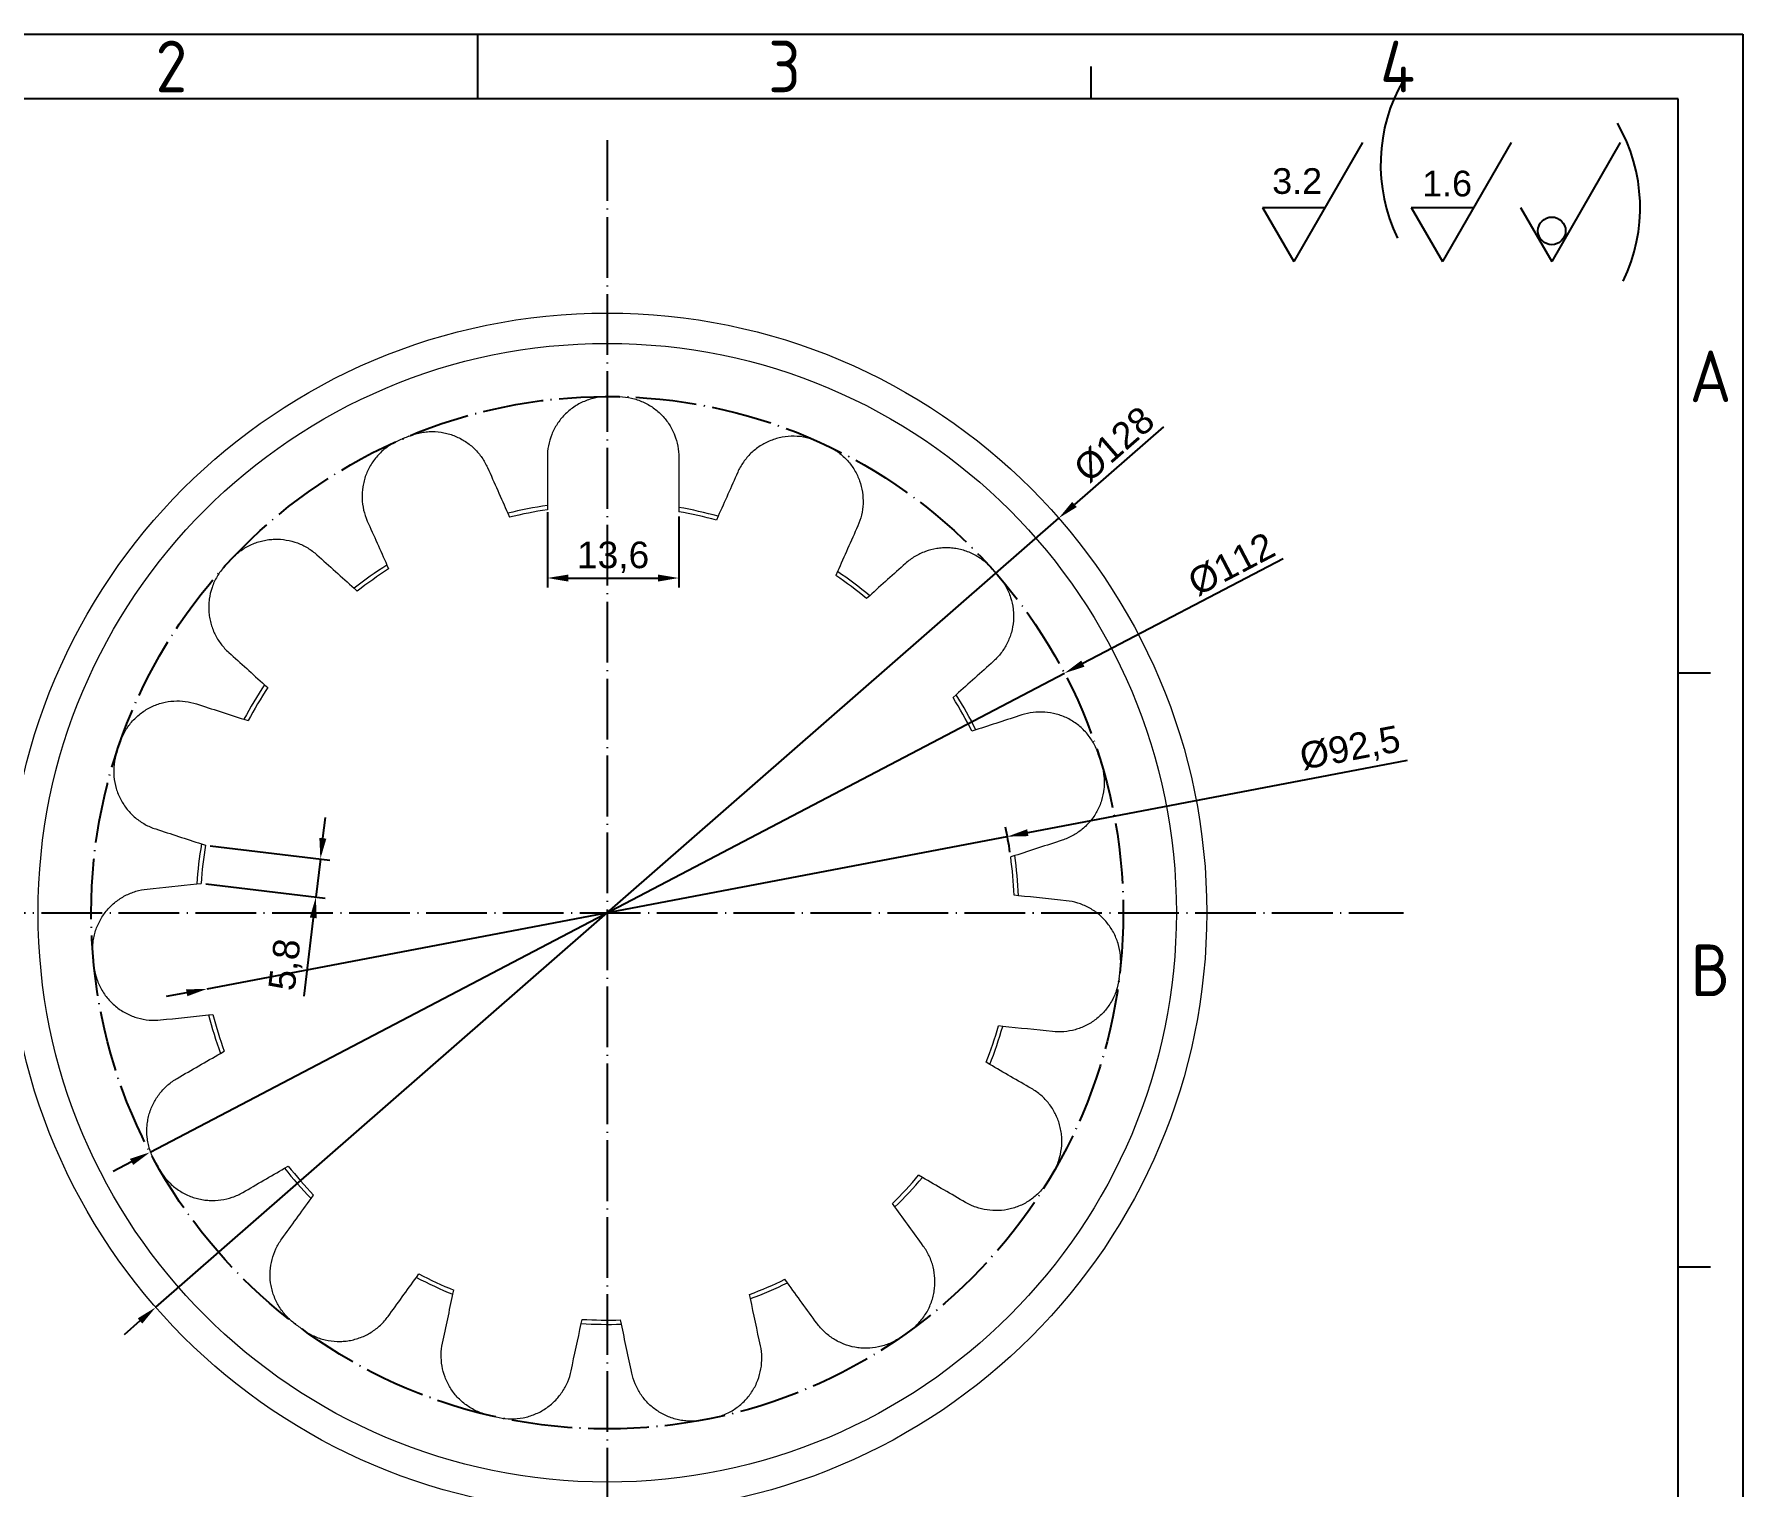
# Model space of a CAD drawing. Header units: millimetres. Extents: x 4187 to 4443, y 1230 to 1589.
# Drawn here: x 4274.2 to 4443.1, y 1445.2 to 1588.8 of the extents above; entities that cross this region are included whole.
import ezdxf
from ezdxf.enums import TextEntityAlignment as Align

# ---------------------------------------------------------------- set-up
doc = ezdxf.new("R2010")
doc.units = ezdxf.units.MM
doc.linetypes.add('ACAD_ISO04W100', pattern=[30, 24, -3, 0, -3])
doc.layers.add('AM_4', color=1, linetype='ACAD_ISO04W100', lineweight=25)
doc.layers.add('AM_5', color=5, linetype='Continuous', lineweight=25)
doc.styles.add('ACISOTS', font='isocp.shx', dxfattribs={"height": 1})
doc.styles.get("Standard").update_dxf_attribs({"font": 'arial.ttf'})
doc.dimstyles.new('ISO-25', dxfattribs={"dimscale": 0.75, "dimtxt": 3.5, "dimasz": 2.75, "dimexe": 1.25, "dimexo": 0.625, "dimtad": 1, "dimtxsty": 'Standard', "dimcen": 2.5, "dimadec": 0, "dimazin": 0, "dimtfac": 1, "dimtmove": 0, "dimatfit": 3, "dimfxl": 1, "dimarcsym": 0})

# ---------------------------------------------------------------- blocks, each defined once
blk = doc.blocks.new('*D82')
at = {"layer": 'AM_5', "color": 0, "lineweight": -2, "ltscale": 0.25, "transparency": 16777216}
for p, q in [((4385.82, 1549.97), (4377.04, 1542.29)), ((4286.24, 1462.98), (4375.48, 1540.94)), ((4284.68, 1461.63), (4283.13, 1460.27))]:
    blk.add_line(p, q, dxfattribs=at)
at = {"layer": 'AM_5', "color": 0, "ltscale": 0.25, "transparency": 16777216}
for points in [[(4376.81, 1542.55), (4377.26, 1542.04), (4375.48, 1540.94)], [(4284.46, 1461.89), (4284.91, 1461.37), (4286.24, 1462.98)]]:
    blk.add_solid(points, dxfattribs=at)
at = {"layer": 'Defpoints', "color": 0, "ltscale": 0.25, "transparency": 16777216}
for p in [(4375.48, 1540.94), (4286.24, 1462.98)]:
    blk.add_point(p, dxfattribs=at)
at = {"layer": 'AM_5', "color": 0, "ltscale": 0.25, "transparency": 16777216, "insert": (4380.97, 1548.23), "char_height": 2.625, "attachment_point": 5, "rotation": 41.1355}
blk.add_mtext('%%C128', dxfattribs=at)
blk = doc.blocks.new('*D83')
at = {"layer": 'AM_5', "color": 0, "lineweight": -2, "ltscale": 0.25, "transparency": 16777216}
for p, q in [((4409.92, 1517), (4372.43, 1509.87)), ((4291.32, 1494.44), (4370.4, 1509.48)), ((4289.29, 1494.05), (4287.27, 1493.67))]:
    blk.add_line(p, q, dxfattribs=at)
blk.add_arc((4330.86, 1501.96), 40.25, 8.5357, 12.1085, dxfattribs=at)
at = {"layer": 'AM_5', "color": 0, "ltscale": 0.25, "transparency": 16777216}
for points in [[(4372.36, 1510.21), (4372.49, 1509.53), (4370.4, 1509.48)], [(4289.23, 1494.39), (4289.36, 1493.71), (4291.32, 1494.44)]]:
    blk.add_solid(points, dxfattribs=at)
at = {"layer": 'Defpoints', "color": 0, "ltscale": 0.25, "transparency": 16777216}
for p in [(4370.4, 1509.48), (4291.32, 1494.44)]:
    blk.add_point(p, dxfattribs=at)
at = {"layer": 'AM_5', "color": 0, "ltscale": 0.25, "transparency": 16777216, "insert": (4404.31, 1518.06), "char_height": 2.625, "attachment_point": 5, "rotation": 10.7739}
blk.add_mtext('%%C92,5', dxfattribs=at)
blk = doc.blocks.new('*D84')
at = {"layer": 'AM_5', "color": 0, "lineweight": -2, "ltscale": 0.25, "transparency": 16777216}
for p, q in [((4324.94, 1541.52), (4324.94, 1534.09)), ((4337.94, 1541.11), (4337.94, 1534.09)), ((4327, 1535.03), (4335.88, 1535.03))]:
    blk.add_line(p, q, dxfattribs=at)
at = {"layer": 'AM_5', "color": 0, "ltscale": 0.25, "transparency": 16777216}
for points in [[(4327, 1535.37), (4327, 1534.68), (4324.94, 1535.03)], [(4335.88, 1535.37), (4335.88, 1534.68), (4337.94, 1535.03)]]:
    blk.add_solid(points, dxfattribs=at)
at = {"layer": 'Defpoints', "color": 0, "ltscale": 0.25, "transparency": 16777216}
for p in [(4324.94, 1541.98), (4337.94, 1541.58), (4337.94, 1535.03)]:
    blk.add_point(p, dxfattribs=at)
at = {"layer": 'AM_5', "color": 0, "ltscale": 0.25, "transparency": 16777216, "insert": (4331.44, 1537.07), "char_height": 2.625, "attachment_point": 5}
blk.add_mtext('13,6', dxfattribs=at)
blk = doc.blocks.new('*D85')
at = {"layer": 'AM_5', "color": 0, "lineweight": -2, "ltscale": 0.25, "transparency": 16777216}
for p, q in [((4397.67, 1536.94), (4377.87, 1526.57)), ((4285.68, 1478.3), (4376.04, 1525.62)), ((4283.85, 1477.35), (4282.02, 1476.39))]:
    blk.add_line(p, q, dxfattribs=at)
at = {"layer": 'AM_5', "color": 0, "ltscale": 0.25, "transparency": 16777216}
for points in [[(4377.71, 1526.88), (4378.03, 1526.27), (4376.04, 1525.62)], [(4283.69, 1477.65), (4284.01, 1477.04), (4285.68, 1478.3)]]:
    blk.add_solid(points, dxfattribs=at)
at = {"layer": 'Defpoints', "color": 0, "ltscale": 0.25, "transparency": 16777216}
for p in [(4376.04, 1525.62), (4285.68, 1478.3)]:
    blk.add_point(p, dxfattribs=at)
at = {"layer": 'AM_5', "color": 0, "ltscale": 0.25, "transparency": 16777216, "insert": (4392.56, 1536.39), "char_height": 2.625, "attachment_point": 5, "rotation": 27.6356}
blk.add_mtext('%%C112', dxfattribs=at)
blk = doc.blocks.new('*D88')
at = {"layer": 'AM_5', "color": 0, "lineweight": -2, "ltscale": 0.25, "transparency": 16777216}
for p, q in [((4302.75, 1509.32), (4303, 1511.37)), ((4291.63, 1508.58), (4303.44, 1507.16)), ((4302.51, 1507.27), (4302.06, 1503.5)), ((4291.18, 1504.8), (4302.99, 1503.39)), ((4301.81, 1501.45), (4300.88, 1493.72))]:
    blk.add_line(p, q, dxfattribs=at)
at = {"layer": 'AM_5', "color": 0, "ltscale": 0.25, "transparency": 16777216}
for points in [[(4302.41, 1509.36), (4303.1, 1509.28), (4302.51, 1507.27)], [(4301.47, 1501.49), (4302.15, 1501.41), (4302.06, 1503.5)]]:
    blk.add_solid(points, dxfattribs=at)
at = {"layer": 'Defpoints', "color": 0, "ltscale": 0.25, "transparency": 16777216}
for p in [(4291.17, 1508.63), (4290.71, 1504.86), (4302.06, 1503.5)]:
    blk.add_point(p, dxfattribs=at)
at = {"layer": 'AM_5', "color": 0, "ltscale": 0.25, "transparency": 16777216, "insert": (4299.19, 1496.81), "char_height": 2.625, "attachment_point": 5, "rotation": 83.1628}
blk.add_mtext('5,8', dxfattribs=at)

msp = doc.modelspace()

# ---------------------------------------------------------------- linework, layer by layer
at = {"color": 135, "lineweight": 25}
for p, q in [((4186.694, 1588.758), (4443.089, 1588.758)), ((4318.081, 1582.38), (4318.081, 1588.758)), ((4443.089, 1588.758), (4443.089, 1230.315)), ((4378.671, 1582.38), (4378.671, 1585.569)), ((4439.9, 1525.616), (4436.711, 1525.616)), ((4439.9, 1466.938), (4436.711, 1466.938))]:
    msp.add_line(p, q, dxfattribs=at)
for p, q in [((4436.711, 1582.38), (4210.931, 1582.38)), ((4436.711, 1236.693), (4436.711, 1582.38))]:
    msp.add_line(p, q)
at = {"color": 7, "linetype": 'Continuous', "lineweight": 15}
for p, q in [((4324.94, 1542.196), (4324.94, 1541.773)), ((4337.94, 1542.008), (4337.94, 1541.583)), ((4321.039, 1541.425), (4321.212, 1541.037)), ((4341.817, 1541.125), (4341.645, 1540.739)), ((4309.087, 1536.31), (4309.259, 1535.923)), ((4353.617, 1535.666), (4353.444, 1535.278)), ((4305.836, 1534.019), (4306.152, 1533.735)), ((4356.799, 1533.282), (4356.485, 1532.999)), ((4296.998, 1524.484), (4297.312, 1524.201)), ((4365.358, 1523.496), (4365.042, 1523.211)), ((4294.96, 1521.07), (4295.365, 1520.938)), ((4367.296, 1520.024), (4366.894, 1519.893)), ((4290.764, 1508.764), (4291.167, 1508.633)), ((4371.135, 1507.602), (4370.731, 1507.471)), ((4290.292, 1504.816), (4290.714, 1504.861)), ((4371.493, 1503.642), (4371.073, 1503.686)), ((4291.464, 1491.868), (4291.884, 1491.912)), ((4369.947, 1490.733), (4369.525, 1490.777)), ((4292.638, 1488.069), (4293.006, 1488.281)), ((4368.664, 1486.97), (4368.298, 1487.181)), ((4298.975, 1476.717), (4299.341, 1476.928)), ((4362.001, 1475.805), (4361.633, 1476.018)), ((4301.592, 1473.724), (4301.842, 1474.067)), ((4359.298, 1472.889), (4359.05, 1473.231)), ((4311.999, 1465.93), (4312.248, 1466.272)), ((4348.671, 1465.4), (4348.421, 1465.744)), ((4315.608, 1464.261), (4315.696, 1464.676)), ((4345.015, 1463.835), (4344.927, 1464.249)), ((4328.285, 1461.374), (4328.372, 1461.788)), ((4332.26, 1461.316), (4332.172, 1461.732))]:
    msp.add_line(p, q, dxfattribs=at)
for radius in [59.25, 56.25]:
    msp.add_circle((4330.86, 1501.961), radius, dxfattribs=at)
for radius, start, end in [(51, 88.62431, 89.89769), (51, 112.62431, 113.89769), (51, 64.62431, 65.89769), (40.668, 98.36966, 103.9737), (40.25, 98.45728, 103.86841), (40.668, 74.36966, 79.9737), (40.25, 74.45728, 79.86841), (51, 136.62431, 137.89769), (40.668, 122.36966, 127.9737), (40.25, 122.45728, 127.86841), (40.25, 50.45728, 55.86841), (40.668, 50.36966, 55.9737), (51, 40.62431, 41.89769), (40.668, 146.36966, 151.9737), (40.25, 146.45728, 151.86841), (40.25, 26.45728, 31.86841), (40.668, 26.36966, 31.9737), (51, 160.62431, 161.89769), (51, 16.62431, 17.89769), (40.668, 170.36966, 175.9737), (40.25, 170.45728, 175.86841), (40.25, 2.45728, 7.86841), (40.668, 2.36966, 7.9737), (51, 184.62431, 185.89769), (51, 352.62431, 353.89769), (40.668, 194.36966, 199.9737), (40.25, 194.45728, 199.86841), (40.25, 338.45728, 343.86841), (40.668, 338.36966, 343.9737), (51, 208.62431, 209.89769), (40.668, 218.36966, 223.9737), (40.25, 218.45728, 223.86841), (40.25, 314.45728, 319.86841), (51, 328.62431, 329.89769), (40.668, 314.36966, 319.9737), (40.668, 242.36966, 247.9737), (40.25, 242.45728, 247.86841), (40.25, 290.45728, 295.86841), (40.668, 290.36966, 295.9737), (51, 232.62431, 233.89769), (40.668, 266.36966, 271.9737), (40.25, 266.45728, 271.86841), (51, 304.62431, 305.89769), (51, 256.62431, 257.89769), (51, 280.62431, 281.89769)]:
    msp.add_arc((4330.86, 1501.961), radius, start, end, dxfattribs=at)
for points, knots in [([(4330.951, 1552.961), (4330.543, 1552.961), (4330.143, 1552.921), (4329.356, 1552.762), (4328.966, 1552.641), (4328.229, 1552.328), (4327.88, 1552.137), (4327.387, 1551.799), (4327.227, 1551.678), (4326.924, 1551.423), (4326.78, 1551.289), (4326.507, 1551.008), (4326.377, 1550.862), (4326.133, 1550.557), (4326.018, 1550.397), (4325.698, 1549.905), (4325.52, 1549.563), (4325.232, 1548.85), (4325.122, 1548.477), (4324.977, 1547.725), (4324.94, 1547.345), (4324.94, 1546.961)], [0, 0, 0, 0, 0.125, 0.125, 0.25, 0.25, 0.375, 0.375, 0.4375, 0.4375, 0.5, 0.5, 0.5625, 0.5625, 0.625, 0.625, 0.75, 0.75, 0.875, 0.875, 1, 1, 1, 1]), ([(4332.084, 1552.946), (4332.485, 1552.936), (4332.877, 1552.887), (4333.454, 1552.757), (4333.645, 1552.704), (4334.021, 1552.579), (4334.207, 1552.506), (4334.747, 1552.265), (4335.086, 1552.072), (4335.565, 1551.733), (4335.721, 1551.611), (4336.015, 1551.355), (4336.155, 1551.222), (4336.554, 1550.803), (4336.791, 1550.499), (4337.206, 1549.849), (4337.378, 1549.51), (4337.657, 1548.808), (4337.763, 1548.441), (4337.905, 1547.7), (4337.94, 1547.325), (4337.94, 1546.948)], [0, 0, 0, 0, 0.125, 0.125, 0.1875, 0.1875, 0.25, 0.25, 0.375, 0.375, 0.4375, 0.4375, 0.5, 0.5, 0.625, 0.625, 0.75, 0.75, 0.875, 0.875, 1, 1, 1, 1]), ([(4310.199, 1548.588), (4309.827, 1548.423), (4309.477, 1548.224), (4308.824, 1547.758), (4308.516, 1547.489), (4307.97, 1546.903), (4307.729, 1546.587), (4307.416, 1546.078), (4307.319, 1545.902), (4307.146, 1545.546), (4307.069, 1545.365), (4306.934, 1544.998), (4306.875, 1544.811), (4306.776, 1544.433), (4306.735, 1544.24), (4306.643, 1543.661), (4306.62, 1543.276), (4306.647, 1542.507), (4306.698, 1542.121), (4306.871, 1541.375), (4306.993, 1541.013), (4307.149, 1540.662)], [0, 0, 0, 0, 0.125, 0.125, 0.25, 0.25, 0.375, 0.375, 0.4375, 0.4375, 0.5, 0.5, 0.5625, 0.5625, 0.625, 0.625, 0.75, 0.75, 0.875, 0.875, 1, 1, 1, 1]), ([(4311.241, 1549.036), (4311.61, 1549.19), (4311.989, 1549.305), (4312.569, 1549.421), (4312.765, 1549.45), (4313.16, 1549.488), (4313.359, 1549.498), (4313.95, 1549.497), (4314.339, 1549.458), (4314.914, 1549.344), (4315.106, 1549.295), (4315.479, 1549.182), (4315.661, 1549.117), (4316.196, 1548.896), (4316.536, 1548.716), (4317.179, 1548.29), (4317.474, 1548.051), (4318.015, 1547.523), (4318.261, 1547.231), (4318.692, 1546.611), (4318.876, 1546.283), (4319.03, 1545.938)], [0, 0, 0, 0, 0.125, 0.125, 0.1875, 0.1875, 0.25, 0.25, 0.375, 0.375, 0.4375, 0.4375, 0.5, 0.5, 0.625, 0.625, 0.75, 0.75, 0.875, 0.875, 1, 1, 1, 1]), ([(4351.686, 1548.514), (4351.314, 1548.681), (4350.932, 1548.807), (4350.149, 1548.981), (4349.743, 1549.029), (4348.942, 1549.044), (4348.546, 1549.011), (4347.958, 1548.903), (4347.763, 1548.857), (4347.383, 1548.747), (4347.197, 1548.684), (4346.833, 1548.539), (4346.655, 1548.457), (4346.307, 1548.278), (4346.137, 1548.179), (4345.645, 1547.86), (4345.343, 1547.619), (4344.791, 1547.085), (4344.538, 1546.789), (4344.099, 1546.161), (4343.911, 1545.829), (4343.755, 1545.478)], [0, 0, 0, 0, 0.125, 0.125, 0.25, 0.25, 0.375, 0.375, 0.4375, 0.4375, 0.5, 0.5, 0.5625, 0.5625, 0.625, 0.625, 0.75, 0.75, 0.875, 0.875, 1, 1, 1, 1]), ([(4352.716, 1548.04), (4353.078, 1547.868), (4353.416, 1547.664), (4353.891, 1547.31), (4354.043, 1547.184), (4354.336, 1546.916), (4354.477, 1546.775), (4354.872, 1546.335), (4355.103, 1546.02), (4355.403, 1545.516), (4355.495, 1545.341), (4355.66, 1544.988), (4355.734, 1544.809), (4355.927, 1544.264), (4356.021, 1543.89), (4356.135, 1543.128), (4356.155, 1542.748), (4356.124, 1541.993), (4356.072, 1541.615), (4355.899, 1540.88), (4355.779, 1540.523), (4355.626, 1540.178)], [0, 0, 0, 0, 0.125, 0.125, 0.1875, 0.1875, 0.25, 0.25, 0.375, 0.375, 0.4375, 0.4375, 0.5, 0.5, 0.625, 0.625, 0.75, 0.75, 0.875, 0.875, 1, 1, 1, 1]), ([(4293.789, 1536.986), (4294.065, 1537.278), (4294.364, 1537.536), (4294.847, 1537.878), (4295.014, 1537.984), (4295.359, 1538.18), (4295.537, 1538.27), (4296.077, 1538.51), (4296.448, 1538.632), (4297.021, 1538.762), (4297.215, 1538.796), (4297.602, 1538.844), (4297.795, 1538.858), (4298.373, 1538.874), (4298.757, 1538.847), (4299.518, 1538.721), (4299.885, 1538.622), (4300.593, 1538.359), (4300.937, 1538.193), (4301.583, 1537.801), (4301.885, 1537.577), (4302.165, 1537.325)], [0, 0, 0, 0, 0.125, 0.125, 0.1875, 0.1875, 0.25, 0.25, 0.375, 0.375, 0.4375, 0.4375, 0.5, 0.5, 0.625, 0.625, 0.75, 0.75, 0.875, 0.875, 1, 1, 1, 1]), ([(4368.821, 1536.019), (4368.549, 1536.322), (4368.251, 1536.592), (4367.606, 1537.07), (4367.255, 1537.28), (4366.529, 1537.618), (4366.154, 1537.749), (4365.573, 1537.89), (4365.376, 1537.928), (4364.984, 1537.982), (4364.788, 1537.999), (4364.397, 1538.015), (4364.201, 1538.013), (4363.811, 1537.99), (4363.615, 1537.969), (4363.035, 1537.878), (4362.662, 1537.781), (4361.94, 1537.518), (4361.589, 1537.35), (4360.932, 1536.955), (4360.625, 1536.728), (4360.34, 1536.471)], [0, 0, 0, 0, 0.125, 0.125, 0.25, 0.25, 0.375, 0.375, 0.4375, 0.4375, 0.5, 0.5, 0.5625, 0.5625, 0.625, 0.625, 0.75, 0.75, 0.875, 0.875, 1, 1, 1, 1]), ([(4293.02, 1536.154), (4292.747, 1535.851), (4292.509, 1535.527), (4292.101, 1534.836), (4291.93, 1534.465), (4291.669, 1533.708), (4291.578, 1533.321), (4291.498, 1532.729), (4291.482, 1532.529), (4291.469, 1532.133), (4291.472, 1531.936), (4291.497, 1531.545), (4291.52, 1531.351), (4291.583, 1530.965), (4291.625, 1530.772), (4291.776, 1530.206), (4291.911, 1529.845), (4292.249, 1529.154), (4292.452, 1528.822), (4292.914, 1528.211), (4293.172, 1527.929), (4293.457, 1527.672)], [0, 0, 0, 0, 0.125, 0.125, 0.25, 0.25, 0.375, 0.375, 0.4375, 0.4375, 0.5, 0.5, 0.5625, 0.5625, 0.625, 0.625, 0.75, 0.75, 0.875, 0.875, 1, 1, 1, 1]), ([(4369.568, 1535.167), (4369.829, 1534.862), (4370.055, 1534.538), (4370.345, 1534.022), (4370.433, 1533.845), (4370.592, 1533.481), (4370.662, 1533.294), (4370.844, 1532.732), (4370.927, 1532.35), (4370.996, 1531.768), (4371.01, 1531.571), (4371.017, 1531.181), (4371.011, 1530.987), (4370.967, 1530.411), (4370.9, 1530.031), (4370.694, 1529.288), (4370.558, 1528.933), (4370.222, 1528.257), (4370.021, 1527.932), (4369.564, 1527.33), (4369.31, 1527.054), (4369.029, 1526.801)], [0, 0, 0, 0, 0.125, 0.125, 0.1875, 0.1875, 0.25, 0.25, 0.375, 0.375, 0.4375, 0.4375, 0.5, 0.5, 0.625, 0.625, 0.75, 0.75, 0.875, 0.875, 1, 1, 1, 1]), ([(4282.748, 1518.88), (4282.881, 1519.258), (4283.049, 1519.616), (4283.351, 1520.125), (4283.461, 1520.29), (4283.696, 1520.609), (4283.822, 1520.764), (4284.218, 1521.203), (4284.507, 1521.465), (4284.978, 1521.816), (4285.142, 1521.927), (4285.476, 1522.128), (4285.646, 1522.22), (4286.168, 1522.469), (4286.53, 1522.601), (4287.276, 1522.795), (4287.651, 1522.854), (4288.405, 1522.902), (4288.787, 1522.89), (4289.536, 1522.795), (4289.903, 1522.713), (4290.262, 1522.596)], [0, 0, 0, 0, 0.125, 0.125, 0.1875, 0.1875, 0.25, 0.25, 0.375, 0.375, 0.4375, 0.4375, 0.5, 0.5, 0.625, 0.625, 0.75, 0.75, 0.875, 0.875, 1, 1, 1, 1]), ([(4379.392, 1517.634), (4379.266, 1518.022), (4379.104, 1518.39), (4378.71, 1519.089), (4378.474, 1519.423), (4377.949, 1520.027), (4377.659, 1520.3), (4377.186, 1520.664), (4377.021, 1520.779), (4376.685, 1520.988), (4376.513, 1521.084), (4376.162, 1521.257), (4375.983, 1521.335), (4375.617, 1521.473), (4375.429, 1521.533), (4374.863, 1521.686), (4374.482, 1521.749), (4373.715, 1521.802), (4373.326, 1521.792), (4372.566, 1521.698), (4372.193, 1521.615), (4371.828, 1521.496)], [0, 0, 0, 0, 0.125, 0.125, 0.25, 0.25, 0.375, 0.375, 0.4375, 0.4375, 0.5, 0.5, 0.5625, 0.5625, 0.625, 0.625, 0.75, 0.75, 0.875, 0.875, 1, 1, 1, 1]), ([(4282.384, 1517.807), (4282.257, 1517.42), (4282.172, 1517.026), (4282.08, 1516.229), (4282.075, 1515.82), (4282.144, 1515.023), (4282.218, 1514.632), (4282.387, 1514.059), (4282.453, 1513.869), (4282.602, 1513.503), (4282.685, 1513.324), (4282.867, 1512.978), (4282.967, 1512.809), (4283.182, 1512.482), (4283.298, 1512.323), (4283.667, 1511.867), (4283.937, 1511.592), (4284.526, 1511.098), (4284.847, 1510.878), (4285.518, 1510.507), (4285.868, 1510.355), (4286.233, 1510.236)], [0, 0, 0, 0, 0.125, 0.125, 0.25, 0.25, 0.375, 0.375, 0.4375, 0.4375, 0.5, 0.5, 0.5625, 0.5625, 0.625, 0.625, 0.75, 0.75, 0.875, 0.875, 1, 1, 1, 1]), ([(4379.728, 1516.551), (4379.843, 1516.168), (4379.917, 1515.779), (4379.971, 1515.19), (4379.98, 1514.993), (4379.977, 1514.595), (4379.966, 1514.396), (4379.903, 1513.809), (4379.824, 1513.426), (4379.65, 1512.866), (4379.582, 1512.68), (4379.43, 1512.321), (4379.346, 1512.147), (4379.071, 1511.638), (4378.856, 1511.319), (4378.365, 1510.723), (4378.097, 1510.455), (4377.515, 1509.973), (4377.199, 1509.758), (4376.537, 1509.395), (4376.192, 1509.245), (4375.833, 1509.129)], [0, 0, 0, 0, 0.125, 0.125, 0.1875, 0.1875, 0.25, 0.25, 0.375, 0.375, 0.4375, 0.4375, 0.5, 0.5, 0.625, 0.625, 0.75, 0.75, 0.875, 0.875, 1, 1, 1, 1]), ([(4280.026, 1497.849), (4279.993, 1498.248), (4280.001, 1498.644), (4280.071, 1499.231), (4280.103, 1499.426), (4280.189, 1499.814), (4280.241, 1500.007), (4280.424, 1500.568), (4280.581, 1500.926), (4280.868, 1501.438), (4280.973, 1501.605), (4281.197, 1501.925), (4281.315, 1502.078), (4281.69, 1502.518), (4281.967, 1502.786), (4282.57, 1503.267), (4282.889, 1503.473), (4283.558, 1503.824), (4283.912, 1503.968), (4284.635, 1504.186), (4285.003, 1504.26), (4285.379, 1504.3)], [0, 0, 0, 0, 0.125, 0.125, 0.1875, 0.1875, 0.25, 0.25, 0.375, 0.375, 0.4375, 0.4375, 0.5, 0.5, 0.625, 0.625, 0.75, 0.75, 0.875, 0.875, 1, 1, 1, 1]), ([(4381.571, 1496.539), (4381.614, 1496.944), (4381.616, 1497.347), (4381.54, 1498.146), (4381.46, 1498.547), (4381.226, 1499.313), (4381.073, 1499.679), (4380.788, 1500.205), (4380.684, 1500.376), (4380.462, 1500.704), (4380.344, 1500.861), (4380.094, 1501.163), (4379.962, 1501.307), (4379.683, 1501.582), (4379.537, 1501.713), (4379.081, 1502.083), (4378.759, 1502.295), (4378.08, 1502.656), (4377.721, 1502.805), (4376.988, 1503.028), (4376.614, 1503.104), (4376.232, 1503.144)], [0, 0, 0, 0, 0.125, 0.125, 0.25, 0.25, 0.375, 0.375, 0.4375, 0.4375, 0.5, 0.5, 0.5625, 0.5625, 0.625, 0.625, 0.75, 0.75, 0.875, 0.875, 1, 1, 1, 1]), ([(4280.13, 1496.72), (4280.171, 1496.315), (4280.253, 1495.921), (4280.494, 1495.155), (4280.655, 1494.78), (4281.043, 1494.079), (4281.27, 1493.752), (4281.657, 1493.297), (4281.794, 1493.151), (4282.08, 1492.877), (4282.228, 1492.747), (4282.535, 1492.505), (4282.695, 1492.391), (4283.024, 1492.18), (4283.195, 1492.082), (4283.717, 1491.815), (4284.076, 1491.674), (4284.815, 1491.463), (4285.198, 1491.392), (4285.961, 1491.326), (4286.343, 1491.33), (4286.725, 1491.37)], [0, 0, 0, 0, 0.125, 0.125, 0.25, 0.25, 0.375, 0.375, 0.4375, 0.4375, 0.5, 0.5, 0.5625, 0.5625, 0.625, 0.625, 0.75, 0.75, 0.875, 0.875, 1, 1, 1, 1]), ([(4381.438, 1495.414), (4381.386, 1495.016), (4381.296, 1494.631), (4381.106, 1494.071), (4381.034, 1493.887), (4380.87, 1493.525), (4380.778, 1493.348), (4380.482, 1492.836), (4380.254, 1492.519), (4379.867, 1492.078), (4379.73, 1491.936), (4379.445, 1491.67), (4379.297, 1491.545), (4378.839, 1491.192), (4378.512, 1490.988), (4377.822, 1490.643), (4377.468, 1490.507), (4376.74, 1490.304), (4376.364, 1490.236), (4375.612, 1490.173), (4375.236, 1490.177), (4374.86, 1490.217)], [0, 0, 0, 0, 0.125, 0.125, 0.1875, 0.1875, 0.25, 0.25, 0.375, 0.375, 0.4375, 0.4375, 0.5, 0.5, 0.625, 0.625, 0.75, 0.75, 0.875, 0.875, 1, 1, 1, 1]), ([(4286.093, 1477.528), (4285.901, 1477.88), (4285.747, 1478.245), (4285.572, 1478.809), (4285.522, 1479.001), (4285.442, 1479.39), (4285.412, 1479.587), (4285.351, 1480.175), (4285.349, 1480.565), (4285.403, 1481.15), (4285.431, 1481.345), (4285.505, 1481.728), (4285.55, 1481.916), (4285.714, 1482.471), (4285.858, 1482.828), (4286.214, 1483.513), (4286.421, 1483.831), (4286.89, 1484.423), (4287.154, 1484.699), (4287.726, 1485.192), (4288.033, 1485.41), (4288.36, 1485.599)], [0, 0, 0, 0, 0.125, 0.125, 0.1875, 0.1875, 0.25, 0.25, 0.375, 0.375, 0.4375, 0.4375, 0.5, 0.5, 0.625, 0.625, 0.75, 0.75, 0.875, 0.875, 1, 1, 1, 1]), ([(4374.981, 1476.382), (4375.186, 1476.734), (4375.351, 1477.101), (4375.606, 1477.862), (4375.697, 1478.261), (4375.795, 1479.056), (4375.803, 1479.453), (4375.758, 1480.049), (4375.732, 1480.248), (4375.663, 1480.638), (4375.619, 1480.829), (4375.513, 1481.206), (4375.451, 1481.392), (4375.308, 1481.756), (4375.228, 1481.936), (4374.962, 1482.459), (4374.754, 1482.784), (4374.281, 1483.389), (4374.012, 1483.672), (4373.434, 1484.174), (4373.123, 1484.395), (4372.791, 1484.587)], [0, 0, 0, 0, 0.125, 0.125, 0.25, 0.25, 0.375, 0.375, 0.4375, 0.4375, 0.5, 0.5, 0.5625, 0.5625, 0.625, 0.625, 0.75, 0.75, 0.875, 0.875, 1, 1, 1, 1]), ([(4286.647, 1476.54), (4286.85, 1476.186), (4287.085, 1475.86), (4287.616, 1475.258), (4287.917, 1474.98), (4288.556, 1474.498), (4288.896, 1474.292), (4289.434, 1474.034), (4289.619, 1473.956), (4289.992, 1473.821), (4290.18, 1473.764), (4290.559, 1473.667), (4290.751, 1473.628), (4291.138, 1473.569), (4291.334, 1473.549), (4291.919, 1473.518), (4292.305, 1473.535), (4293.066, 1473.643), (4293.444, 1473.734), (4294.169, 1473.984), (4294.516, 1474.142), (4294.848, 1474.334)], [0, 0, 0, 0, 0.125, 0.125, 0.25, 0.25, 0.375, 0.375, 0.4375, 0.4375, 0.5, 0.5, 0.5625, 0.5625, 0.625, 0.625, 0.75, 0.75, 0.875, 0.875, 1, 1, 1, 1]), ([(4374.402, 1475.408), (4374.193, 1475.066), (4373.955, 1474.75), (4373.553, 1474.316), (4373.412, 1474.177), (4373.115, 1473.914), (4372.96, 1473.789), (4372.481, 1473.442), (4372.144, 1473.245), (4371.611, 1472.999), (4371.427, 1472.926), (4371.059, 1472.798), (4370.873, 1472.744), (4370.311, 1472.608), (4369.93, 1472.554), (4369.159, 1472.52), (4368.78, 1472.54), (4368.032, 1472.65), (4367.661, 1472.742), (4366.948, 1472.99), (4366.606, 1473.147), (4366.279, 1473.335)], [0, 0, 0, 0, 0.125, 0.125, 0.1875, 0.1875, 0.25, 0.25, 0.375, 0.375, 0.4375, 0.4375, 0.5, 0.5, 0.625, 0.625, 0.75, 0.75, 0.875, 0.875, 1, 1, 1, 1]), ([(4299.901, 1461.432), (4299.582, 1461.676), (4299.294, 1461.946), (4298.903, 1462.391), (4298.78, 1462.545), (4298.549, 1462.868), (4298.441, 1463.036), (4298.147, 1463.548), (4297.986, 1463.904), (4297.797, 1464.46), (4297.743, 1464.65), (4297.655, 1465.03), (4297.62, 1465.22), (4297.544, 1465.793), (4297.531, 1466.179), (4297.577, 1466.948), (4297.637, 1467.324), (4297.824, 1468.055), (4297.954, 1468.415), (4298.275, 1469.098), (4298.467, 1469.422), (4298.689, 1469.727)], [0, 0, 0, 0, 0.125, 0.125, 0.1875, 0.1875, 0.25, 0.25, 0.375, 0.375, 0.4375, 0.4375, 0.5, 0.5, 0.625, 0.625, 0.75, 0.75, 0.875, 0.875, 1, 1, 1, 1]), ([(4360.763, 1460.647), (4361.093, 1460.886), (4361.393, 1461.154), (4361.936, 1461.745), (4362.181, 1462.073), (4362.593, 1462.759), (4362.763, 1463.119), (4362.964, 1463.681), (4363.022, 1463.874), (4363.117, 1464.258), (4363.154, 1464.451), (4363.211, 1464.839), (4363.229, 1465.033), (4363.248, 1465.424), (4363.247, 1465.621), (4363.217, 1466.207), (4363.159, 1466.588), (4362.973, 1467.334), (4362.843, 1467.701), (4362.519, 1468.395), (4362.325, 1468.724), (4362.099, 1469.034)], [0, 0, 0, 0, 0.125, 0.125, 0.25, 0.25, 0.375, 0.375, 0.4375, 0.4375, 0.5, 0.5, 0.5625, 0.5625, 0.625, 0.625, 0.75, 0.75, 0.875, 0.875, 1, 1, 1, 1]), ([(4300.809, 1460.754), (4301.138, 1460.514), (4301.486, 1460.312), (4302.216, 1459.978), (4302.603, 1459.846), (4303.383, 1459.666), (4303.777, 1459.616), (4304.375, 1459.599), (4304.575, 1459.603), (4304.97, 1459.632), (4305.166, 1459.655), (4305.552, 1459.722), (4305.742, 1459.764), (4306.12, 1459.867), (4306.307, 1459.929), (4306.855, 1460.139), (4307.2, 1460.311), (4307.851, 1460.719), (4308.16, 1460.956), (4308.72, 1461.479), (4308.973, 1461.765), (4309.198, 1462.075)], [0, 0, 0, 0, 0.125, 0.125, 0.25, 0.25, 0.375, 0.375, 0.4375, 0.4375, 0.5, 0.5, 0.5625, 0.5625, 0.625, 0.625, 0.75, 0.75, 0.875, 0.875, 1, 1, 1, 1]), ([(4359.837, 1459.993), (4359.508, 1459.765), (4359.161, 1459.574), (4358.618, 1459.341), (4358.433, 1459.272), (4358.054, 1459.151), (4357.861, 1459.101), (4357.283, 1458.979), (4356.895, 1458.936), (4356.308, 1458.928), (4356.111, 1458.936), (4355.722, 1458.969), (4355.53, 1458.995), (4354.962, 1459.1), (4354.591, 1459.206), (4353.873, 1459.488), (4353.535, 1459.66), (4352.897, 1460.065), (4352.595, 1460.299), (4352.045, 1460.816), (4351.796, 1461.098), (4351.574, 1461.404)], [0, 0, 0, 0, 0.125, 0.125, 0.1875, 0.1875, 0.25, 0.25, 0.375, 0.375, 0.4375, 0.4375, 0.5, 0.5, 0.625, 0.625, 0.75, 0.75, 0.875, 0.875, 1, 1, 1, 1]), ([(4319.062, 1452.344), (4318.672, 1452.437), (4318.298, 1452.566), (4317.761, 1452.814), (4317.585, 1452.905), (4317.243, 1453.106), (4317.076, 1453.216), (4316.598, 1453.564), (4316.307, 1453.823), (4315.909, 1454.255), (4315.782, 1454.406), (4315.547, 1454.717), (4315.438, 1454.877), (4315.135, 1455.37), (4314.966, 1455.716), (4314.695, 1456.438), (4314.597, 1456.805), (4314.471, 1457.55), (4314.443, 1457.931), (4314.459, 1458.686), (4314.502, 1459.059), (4314.581, 1459.429)], [0, 0, 0, 0, 0.125, 0.125, 0.1875, 0.1875, 0.25, 0.25, 0.375, 0.375, 0.4375, 0.4375, 0.5, 0.5, 0.625, 0.625, 0.75, 0.75, 0.875, 0.875, 1, 1, 1, 1]), ([(4341.374, 1452.056), (4341.773, 1452.14), (4342.156, 1452.263), (4342.892, 1452.582), (4343.249, 1452.782), (4343.905, 1453.241), (4344.206, 1453.5), (4344.619, 1453.933), (4344.75, 1454.085), (4344.993, 1454.397), (4345.106, 1454.558), (4345.315, 1454.89), (4345.411, 1455.06), (4345.587, 1455.409), (4345.666, 1455.59), (4345.877, 1456.137), (4345.98, 1456.509), (4346.113, 1457.266), (4346.143, 1457.654), (4346.129, 1458.42), (4346.086, 1458.799), (4346.006, 1459.175)], [0, 0, 0, 0, 0.125, 0.125, 0.25, 0.25, 0.375, 0.375, 0.4375, 0.4375, 0.5, 0.5, 0.5625, 0.5625, 0.625, 0.625, 0.75, 0.75, 0.875, 0.875, 1, 1, 1, 1]), ([(4320.167, 1452.094), (4320.566, 1452.009), (4320.966, 1451.965), (4321.768, 1451.957), (4322.175, 1451.994), (4322.961, 1452.147), (4323.342, 1452.261), (4323.894, 1452.489), (4324.076, 1452.575), (4324.425, 1452.761), (4324.594, 1452.862), (4324.92, 1453.08), (4325.077, 1453.196), (4325.379, 1453.444), (4325.525, 1453.576), (4325.941, 1453.991), (4326.186, 1454.289), (4326.615, 1454.926), (4326.801, 1455.268), (4327.099, 1455.974), (4327.214, 1456.338), (4327.294, 1456.713)], [0, 0, 0, 0, 0.125, 0.125, 0.25, 0.25, 0.375, 0.375, 0.4375, 0.4375, 0.5, 0.5, 0.5625, 0.5625, 0.625, 0.625, 0.75, 0.75, 0.875, 0.875, 1, 1, 1, 1]), ([(4340.262, 1451.835), (4339.869, 1451.761), (4339.475, 1451.728), (4338.883, 1451.735), (4338.686, 1451.747), (4338.291, 1451.791), (4338.094, 1451.824), (4337.516, 1451.947), (4337.144, 1452.066), (4336.605, 1452.298), (4336.428, 1452.385), (4336.086, 1452.573), (4335.922, 1452.675), (4335.445, 1453.002), (4335.149, 1453.249), (4334.609, 1453.799), (4334.37, 1454.095), (4333.951, 1454.724), (4333.771, 1455.06), (4333.478, 1455.757), (4333.366, 1456.115), (4333.287, 1456.485)], [0, 0, 0, 0, 0.125, 0.125, 0.1875, 0.1875, 0.25, 0.25, 0.375, 0.375, 0.4375, 0.4375, 0.5, 0.5, 0.625, 0.625, 0.75, 0.75, 0.875, 0.875, 1, 1, 1, 1])]:
    msp.add_open_spline(points, degree=3, knots=knots, dxfattribs=at)
for points in [[(4324.94, 1546.961), (4324.94, 1545.372), (4324.94, 1543.784), (4324.94, 1542.196)], [(4337.94, 1546.948), (4337.94, 1545.301), (4337.94, 1543.655), (4337.94, 1542.008)], [(4319.03, 1545.938), (4319.7, 1544.434), (4320.369, 1542.93), (4321.039, 1541.425)], [(4343.755, 1545.478), (4343.109, 1544.027), (4342.463, 1542.576), (4341.817, 1541.125)], [(4307.149, 1540.662), (4307.795, 1539.212), (4308.441, 1537.761), (4309.087, 1536.31)], [(4355.626, 1540.178), (4354.956, 1538.674), (4354.286, 1537.17), (4353.617, 1535.666)], [(4302.165, 1537.325), (4303.389, 1536.223), (4304.613, 1535.121), (4305.836, 1534.019)], [(4360.34, 1536.471), (4359.16, 1535.408), (4357.98, 1534.345), (4356.799, 1533.282)], [(4293.457, 1527.672), (4294.637, 1526.61), (4295.818, 1525.547), (4296.998, 1524.484)], [(4369.029, 1526.801), (4367.806, 1525.699), (4366.582, 1524.598), (4365.358, 1523.496)], [(4290.262, 1522.596), (4291.828, 1522.087), (4293.394, 1521.579), (4294.96, 1521.07)], [(4371.828, 1521.496), (4370.318, 1521.006), (4368.807, 1520.515), (4367.296, 1520.024)], [(4286.233, 1510.236), (4287.743, 1509.746), (4289.254, 1509.255), (4290.764, 1508.764)], [(4375.833, 1509.129), (4374.267, 1508.62), (4372.701, 1508.111), (4371.135, 1507.602)], [(4285.379, 1504.3), (4287.016, 1504.472), (4288.654, 1504.644), (4290.292, 1504.816)], [(4376.232, 1503.144), (4374.652, 1503.31), (4373.073, 1503.476), (4371.493, 1503.642)], [(4286.725, 1491.37), (4288.304, 1491.536), (4289.884, 1491.702), (4291.464, 1491.868)], [(4374.86, 1490.217), (4373.223, 1490.389), (4371.585, 1490.561), (4369.947, 1490.733)], [(4288.36, 1485.599), (4289.785, 1486.422), (4291.211, 1487.245), (4292.638, 1488.069)], [(4372.791, 1484.587), (4371.415, 1485.381), (4370.04, 1486.175), (4368.664, 1486.97)], [(4294.848, 1474.334), (4296.224, 1475.128), (4297.599, 1475.922), (4298.975, 1476.717)], [(4366.279, 1473.335), (4364.854, 1474.159), (4363.428, 1474.982), (4362.001, 1475.805)], [(4298.689, 1469.727), (4299.657, 1471.059), (4300.624, 1472.391), (4301.592, 1473.724)], [(4362.099, 1469.034), (4361.166, 1470.319), (4360.232, 1471.604), (4359.298, 1472.889)], [(4309.198, 1462.075), (4310.132, 1463.36), (4311.065, 1464.645), (4311.999, 1465.93)], [(4314.581, 1459.429), (4314.923, 1461.039), (4315.265, 1462.65), (4315.608, 1464.261)], [(4351.574, 1461.404), (4350.607, 1462.736), (4349.639, 1464.068), (4348.671, 1465.4)], [(4346.006, 1459.175), (4345.676, 1460.728), (4345.346, 1462.282), (4345.015, 1463.835)], [(4327.294, 1456.713), (4327.624, 1458.267), (4327.954, 1459.82), (4328.285, 1461.374)], [(4333.287, 1456.485), (4332.945, 1458.095), (4332.603, 1459.706), (4332.26, 1461.316)]]:
    msp.add_open_spline(points, degree=3, dxfattribs=at)
at = {"layer": 'AM_4', "ltscale": 0.25}
for p, q in [((4330.86, 1578.28), (4330.86, 1381.887)), ((4252.154, 1501.961), (4409.565, 1501.961))]:
    msp.add_line(p, q, dxfattribs=at)
msp.add_circle((4330.86, 1501.961), 51, dxfattribs=at)
at = {"layer": 'AM_5'}
for p, q in [((4405.491, 1578.049), (4398.709, 1566.301)), ((4420.179, 1578.049), (4413.397, 1566.301)), ((4430.979, 1578.049), (4424.197, 1566.301)), ((4395.626, 1571.641), (4401.792, 1571.641)), ((4395.626, 1571.641), (4398.709, 1566.301)), ((4410.314, 1571.641), (4416.48, 1571.641)), ((4410.314, 1571.641), (4413.397, 1566.301)), ((4421.114, 1571.641), (4424.197, 1566.301))]:
    msp.add_line(p, q, dxfattribs=at)
msp.add_circle((4424.209, 1569.327), 1.367, dxfattribs=at)
for centre, start, end in [((4423.893, 1575.882), 149.81687, 205.95777), ((4416.337, 1571.629), 334.04223, 30.18313)]:
    msp.add_arc(centre, 16.602, start, end, dxfattribs=at)

# ---------------------------------------------------------------- texts
at = {"color": 135, "lineweight": 25, "style": 'ACISOTS'}
for s, p in [('2', (4287.785, 1585.569)), ('3', (4348.376, 1585.569)), ('4', (4408.967, 1585.569)), ('A', (4439.9, 1554.954)), ('B', (4439.9, 1496.277))]:
    msp.add_text(s, height=5.102, dxfattribs=at).set_placement(p, align=Align.MIDDLE)
at = {"layer": 'AM_5', "char_height": 2.5375, "attachment_point": 1}
for s, insert in [('3.2', (4396.578, 1575.518)), ('1.6', (4411.399, 1575.272))]:
    msp.add_mtext_dynamic_manual_height_columns(s, width=18.23779, gutter_width=12.5, heights=[0], dxfattribs=dict(at, insert=insert))

# ---------------------------------------------------------------- dimensions: what is measured, and where the dimension line sits
at = {"layer": 'AM_5', "ltscale": 0.25}
dim = msp.add_diameter_dim_2p(p1=(4286.235, 1462.984), p2=(4375.484, 1540.938), text='%%C128', dimstyle='ISO-25', dxfattribs=at)
dim.commit()
dim.dimension.update_dxf_attribs({"geometry": '*D82', "text_midpoint": (4380.967, 1548.226)})
dim = msp.add_linear_dim(base=(4337.94, 1535.025), p1=(4324.94, 1541.984), p2=(4337.94, 1541.583), text='13,6', dimstyle='ISO-25', dxfattribs=at)
dim.commit()
dim.dimension.update_dxf_attribs({"geometry": '*D84', "text_midpoint": (4331.44, 1537.072)})
for p1, p2, text, picture, middle in [((4285.678, 1478.304), (4376.041, 1525.617), '%%C112', '*D85', (4393.432, 1534.722)), ((4291.319, 1494.437), (4370.4, 1509.485), '%%C92,5', '*D83', (4404.696, 1516.011))]:
    dim = msp.add_diameter_dim_2p(p1=p1, p2=p2, text=text, dimstyle='ISO-25', dxfattribs=at)
    dim.commit()
    dim.dimension.update_dxf_attribs({"geometry": picture, "text_midpoint": middle, "dimtype": 163})
dim = msp.add_aligned_dim(p1=(4291.167, 1508.633), p2=(4290.714, 1504.861), distance=11.423, text='5,8', dimstyle='ISO-25', dxfattribs=at)
dim.commit()
dim.dimension.update_dxf_attribs({"geometry": '*D88', "text_midpoint": (4299.193, 1496.808)})

doc.saveas('drawing.dxf')
